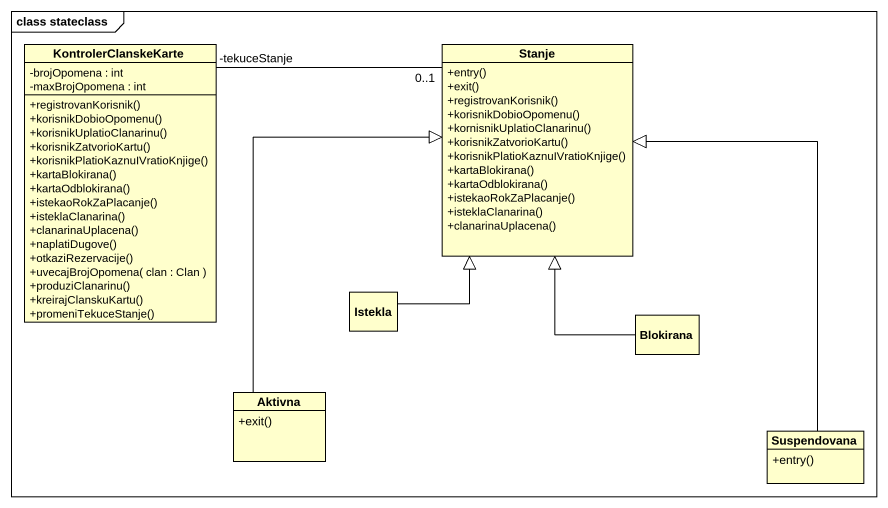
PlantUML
@startuml
mainframe class stateclass
hide circle
hide empty members
skinparam classAttributeIconSize 0
class KontrolerClanskeKarte {
  -brojOpomena : int
  -maxBrojOpomena : int
  +registrovanKorisnik()
  +korisnikDobioOpomenu()
  +korisnikUplatioClanarinu()
  +korisnikZatvorioKartu()
  +korisnikPlatioKaznuIVratioKnjige()
  +kartaBlokirana()
  +kartaOdblokirana()
  +istekaoRokZaPlacanje()
  +isteklaClanarina()
  +clanarinaUplacena()
  +naplatiDugove()
  +otkaziRezervacije()
  +uvecajBrojOpomena( clan : Clan )
  +produziClanarinu()
  +kreirajClanskuKartu()
  +promeniTekuceStanje()
}
class Stanje {
  +entry()
  +exit()
  +registrovanKorisnik()
  +korisnikDobioOpomenu()
  +kornisnikUplatioClanarinu()
  +korisnikZatvorioKartu()
  +korisnikPlatioKaznuIVratioKnjige()
  +kartaBlokirana()
  +kartaOdblokirana()
  +istekaoRokZaPlacanje()
  +isteklaClanarina()
  +clanarinaUplacena()
}
class Istekla
class Blokirana
class Aktivna {
  +exit()
}
class Suspendovana {
  +entry()
}
KontrolerClanskeKarte "-tekuceStanje" -right- "0..1" Stanje
Istekla -up-|> Stanje
Blokirana -up-|> Stanje
Aktivna -up-|> Stanje
Suspendovana -up-|> Stanje
@enduml
